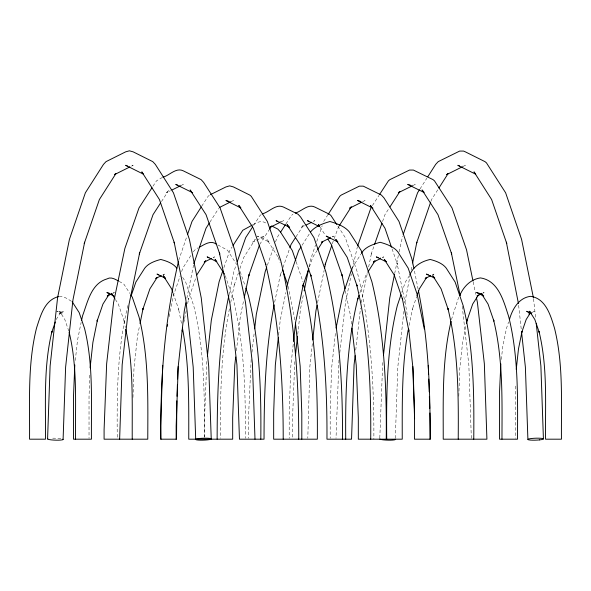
<?xml version="1.0" encoding="UTF-8"?>
<svg xmlns="http://www.w3.org/2000/svg" width="591" height="591" viewBox="0 0 591 591"><rect width="100%" height="100%" fill="white"/><g stroke="black" fill="none" stroke-linecap="round" stroke-linejoin="round"><path stroke-width="0.44" stroke-dasharray="2.96 2.22" d="M89.788 375.174L89.027 397.174L89.027 438.271M132.968 397.44L133.98 368.245L137.504 336.057L139.668 325.36M379.799 438.005L382.702 362.401M395.327 438.271L397.802 367.077L403.956 310.785M458.793 396.251L459.754 368.762L462.635 342.411L466.159 324.998M515.662 386.071L515.47 438.271M75.301 360.421L77.487 340.379L81.144 322.324M206.813 361.433L204.745 413.072L204.745 437.384M278.627 334.905L280.23 320.263L285.852 292.508M293.232 344.221L290.838 366.147L289.198 413.338L289.198 438.263M294.754 361.662L292.257 425.808L292.257 438.293M297.746 334.329L300.531 308.812L303.626 293.535M312.351 343.607L309.869 366.361L307.793 438.308M335.4 333.472L331.632 367.934L330.184 409.652L330.184 438.263M404.85 302.614L409.895 276.448M501.345 359.424L502.712 346.88L506.457 328.411L508.615 321.932M338.983 360.059L336.006 438.323M339.81 352.731L345.513 302.363L351.409 273.847M355.73 350.182L360.503 308.088M236.43 350.699L240.345 316.429L243.847 299.571M251.153 359.498L248.501 417.409L248.501 438.278M251.98 352.273L254.145 333.317M127.863 305.554C117.173 348.934 116.885 393.857 117.24 438.271M169.203 316.599L173.488 295.448L180.144 275.916M186.852 298.248L193.589 264.96M183.897 322.139L184.436 319.495M184.614 318.608L186.224 310.667M187.65 303.611L188.721 298.315L188.33 299.652L195.665 278.317M229.441 308.842C220.901 351.372 220.303 395.017 220.288 438.263M230.712 302.57L234.346 284.633L233.947 285.97L238.424 272.976M309.086 266.585L310.755 258.954L315.557 244.992M317.574 302.74L324.134 270.36M394.677 273.567L398.327 255.556M399.058 251.951L402.604 236.282M411.173 270.139L412.274 264.724M409.135 325.36L412.562 308.421L412.171 309.758L416.662 296.689M451.435 319.62L458.675 297.266M352.332 269.393L357.378 246.713M361.286 302.644L367.55 272.311M368.658 266.955L371.606 252.682L371.207 254.027L373.896 246.329M228.998 294.865L233.785 271.83L236.304 264.428M274.66 302.237L280.37 274.734L279.971 276.078L281.471 271.808M178.718 260.291L186.919 236.267M181.636 271.579L182.826 268.115L191.255 254.884M223.908 267.642L229.773 250.591L232.167 246.839M239.909 268.639L243.787 257.373L255.238 239.399L252.697 242.17L264.79 236.134L261.045 237.19L257.299 236.134L269.393 242.17L266.844 239.399L277.822 256.627M316.761 241.505L322.161 225.792M309.418 266.91L312.698 257.373L316.998 250.636M332.327 243.765L333.812 239.444M334.114 238.579L338.65 226.693M359.867 292.826L366.028 274.904L367.513 272.569M430.972 201.265L431.563 199.536L438.419 188.788M401.828 292.286L405.345 282.062L409.29 275.871M382.554 221.522L384.94 214.681L388.922 208.497M267.361 265.293L274.025 246.277M275.539 241.955L277.053 237.626L279.528 233.807M282.971 267.531L289.56 248.715M56.167 319.509L61.457 311.206L58.849 314.043L64.33 311.309L60.489 312.388L56.655 311.309L62.136 314.043L59.528 311.206L64.818 319.509L68.792 331.063M201.723 206.207L208.135 196.271L209.606 195.067M209.916 222.135L218.633 208.446M302.031 245.339L309.684 233.334M323.661 221.426L327.547 215.338M352.014 268.115L360.938 254.108M420.009 188.965L426.857 178.216M152.958 186.254L156.534 180.824L162.045 177.625M161.491 201.553L168.96 189.97L166.411 192.74L170.43 190.753M372.426 205.557L378.905 195.518M253.598 225.407L260.121 215.434L261.584 214.23M259.693 244.445L269.082 229.929M285.955 223.878L291.481 215.434L292.951 214.23M296.002 236.799L303.907 224.58L301.358 227.35L304.55 225.777M193.242 251.773L195.791 249.003L198.221 247.784M131.527 166.123L133.152 165.31L129.407 166.352M230.992 201.708L233.43 200.497L229.677 201.546M112.792 293.328L114.381 292.538L113.169 293.055M253.229 224.595C257.137 221.95 262.278 220.184 266.415 223.376M162.917 274.889L164.512 274.091L162.71 274.874M213.048 257.706L214.651 256.9L211.556 257.868M362.638 201.708L365.068 200.497L363.258 201.28M462.901 166.522L465.339 165.31L462.243 166.263M332.09 236.939L333.701 236.134L329.955 237.19M382.237 257.706L383.84 256.9L380.094 257.957M432.383 274.889L433.979 274.091L432.169 274.874M482.529 293.328L484.118 292.538L482.308 293.321M531.996 312.484L534.345 311.309L532.491 312.114M180.876 185.604L183.291 184.407L179.546 185.463M412.791 185.604L415.207 184.407L411.454 185.463M281.168 221.854L283.562 220.672L279.816 221.721M313.333 221.462L314.929 220.672L311.826 221.632M59.166 296.527C63.983 295.98 68.416 299.386 72.257 301.853M217.902 244.955L227.491 250.207L236.503 264.221M119.219 281.375L123.911 284.19L129.88 293.431M337.897 226.168L345.307 237.626L357.215 271.83C370.705 326.52 374.155 383.027 373.867 439.187M319.938 226.87L325.375 235.277M182.693 277.423L185.655 282.062L193.671 305.554C204.279 348.638 204.656 393.244 204.294 437.355M115.378 299.452L118.311 304.055L124.184 321.112L123.785 319.775L125.373 327.613M392.092 248.951L397.44 264.502L397.049 263.165L406.704 310.836L407.398 317.212M296.128 261.673L302.976 281.767M278.302 257.373L280.09 262.574M240.175 271.579L245.243 286.31M225.267 275.753L233.482 299.652L233.09 298.315C244.282 344.073 245.693 391.382 245.28 438.271M173.141 293.202L178.829 309.758L178.438 308.421L181.688 324.466M473.162 281.87L475.74 294.34M345.307 290.698L350.655 316.429L351.689 325.449M414.461 271.077L418.103 289.043M288.105 286.428L295.19 321.393M462.206 306.256L468.84 364.824L471.367 439.187M533.533 298.787L535.719 318.778M518.632 305.333L521.314 329.852M60.821 438.685A7.661 0.968 2 0 0 59.218 438.47A7.809 0.983 2 0 0 51.454 438.212"/><path stroke-width="0.89" d="M47.583 438.921L50.109 366.036L57.563 297.879L69.42 239.348L85.37 192.806L103.477 164.387L106.025 161.639L125.661 151.85L129.407 150.808L133.152 151.85L152.781 161.639L155.33 164.387L173.444 192.806L189.393 239.348L201.243 297.879L208.697 366.036L211.231 438.921M63.097 439.445L65.616 367.077L72.959 299.888L84.646 242.192L84.247 243.514L99.377 199.536L116.013 173.429M162.717 365.312L160.612 425.808L160.612 439.187L176.532 439.187L176.849 400.816M177.005 396.273L177.418 384.445M177.603 378.986L177.95 368.983L184.296 310.836L185.936 302.74M178.231 366.361L176.155 426.074L176.155 439.187M74.798 364.979L73.483 396.908L73.483 439.187L91.435 439.187C91.125 402.235 93.496 364.625 84.543 328.411L79.157 312.565L72.257 301.853M90.113 367.853L92.89 342.411L97.478 319.775L97.079 321.112L102.952 304.055L108.81 294.857M207.411 355.945L211.312 320.263L219.113 281.767L222.733 271.055M278.324 337.646L275.325 365.098L273.663 413.072L273.663 439.187L317.337 439.187C317.714 387.031 315.66 334.447 303.338 283.554M293.535 341.48L295.633 322.294L303.257 284.633L302.865 285.97L308.827 268.639M295.448 355.287L297.546 336.146M312.75 339.965L315.934 310.836L317.027 305.444M383.493 355.132L389.757 297.879L394.5 274.46M500.85 363.908L499.565 391.331L499.565 439.187L517.517 439.187C517.62 398.327 518.662 356.875 508.755 316.909L508.363 315.572C503.576 300.996 498.42 280.533 480.372 277.91C470.525 279.344 463.359 286.798 459.65 295.729M516.238 369.464L518.477 348.956L522.045 331.344L521.639 332.711L526.182 319.509L530.511 312.713M355.11 355.679L354.075 364.824L351.542 439.187L326.963 439.187C327.244 384.002 323.883 328.47 310.63 274.734L311.029 276.078L299.94 244.445L287.093 224.58L289.154 226.951M235.706 357.016L234.775 365.127L232.677 417.711L232.677 439.187L188.758 439.187C188.743 402.094 189.415 364.61 182.412 328.035M254.662 328.803L256.309 314.353L265.145 271.83L266.755 267.029M81.514 320.521L82.637 315.572C87.586 302.26 91.11 283.547 106.882 278.959C110.724 276.507 114.979 279.115 118.407 280.976M140.03 323.58L143.096 308.421L142.704 309.758L149.892 288.851L157.287 277.253M178.541 261.192C164.719 319.428 160.035 379.429 160.996 439.187M167.246 326.291L167.6 324.533M182.109 330.967L182.471 329.202M286.576 288.925L288.423 280.43L298.684 250.591L301.078 246.839M304.173 290.838L308.539 269.282M324.503 268.558L325.589 263.165L325.198 264.502L331.736 245.494M336.072 328.057L342.677 295.448L351.719 268.979M412.636 262.921L416.84 242.192L416.441 243.514L430.676 202.122M408.226 329.815C401.666 365.851 402.22 402.685 402.242 439.187L358.323 439.187L358.323 417.711L356.225 365.127L352 328.153M451.066 321.423C441.891 359.956 443.287 399.871 443.228 439.187L486.91 439.187L484.347 363.724L477.395 302.363L476.479 297.908M466.513 323.262L467.215 319.775L466.816 321.112L472.689 304.055L478.547 294.857M228.813 295.751C218.729 342.795 217.274 391.22 217.133 439.187M244.216 297.798L249.01 274.734L248.612 276.078L259.397 245.295M274.106 304.897C265.551 349.059 264.103 394.293 264.037 439.187L239.458 439.187L236.925 364.824L230.084 304.431L219.394 252.682L219.793 254.027L206.06 214.681L190.125 189.97L191.211 191.536M55.318 321.984L51.624 332.711L52.03 331.344C43.335 366.605 45.825 403.225 45.455 439.187L29.55 439.187C29.86 402.235 27.489 364.625 36.443 328.411L36.841 327.045C40.69 315.313 44.731 300.006 58.509 296.616M131.483 294.843L135.878 282.062L144.758 268.137C148.415 263.305 155.049 260.934 160.767 259.471C166.485 260.934 173.126 263.305 176.783 268.137M187.524 234.524L192.023 221.426L201.243 206.968M193.855 263.638L206.037 228.215L209.428 222.896M358.981 295.389L357.518 299.652L357.91 298.315C346.636 344.368 345.299 391.996 345.72 439.187M403.202 234.546L417.556 192.806L419.521 189.733M400.949 294.843L397.329 305.554C386.558 349.229 386.351 394.47 386.706 439.187M416.965 295.818L419.359 288.851L426.746 277.253M509.494 319.376C512.404 309.071 518.817 297.753 530.511 296.342C545.449 298.248 550.42 314.818 554.159 327.045L554.557 328.411C563.511 364.625 561.14 402.235 561.45 439.187L545.545 439.187C545.175 403.225 547.665 366.605 538.97 331.344L539.376 332.711L534.833 319.509L529.543 311.206L531.649 313.629M357.681 245.856L370.934 207.869M374.495 244.622L381.956 223.235M237.213 261.835L245.693 237.626L252.616 226.937M289.856 247.865L291.06 244.445L295.507 237.567M196.84 274.904L205.764 260.897M233.12 245.339L242.805 230.261L252.416 225.001M328.027 214.577L339.781 196.271L341.243 195.067L359.38 186.143L363.258 186.143L381.394 195.067L383.943 197.837L398.977 221.426L411.883 258.954L413.914 268.38M317.47 249.89L322.723 241.645M339.131 225.932L351.246 206.931M361.441 253.332C365.068 246.794 373.349 244.268 380.094 242.28C386.344 243.987 393.65 246.565 397.758 251.773L408.174 268.115L417.113 294.111L424.294 328.936M427.84 176.679L435.67 164.387L438.219 161.639L459.658 151.074L463.536 151.074L465.339 151.85L484.975 161.639L486.437 162.835L505.63 192.806L521.58 239.348L533.437 297.879M368.016 271.794L374.953 260.897M438.906 188.019L448.2 173.429M409.785 275.103C413.087 266.364 421.501 261.303 430.233 259.471C435.951 260.934 442.585 263.305 446.242 268.137L455.122 282.062L463.137 305.554C473.901 349.229 474.108 394.47 473.76 439.187M151.968 187.798L139.018 207.869L124.864 248.442L113.605 302.363L106.653 363.724L104.09 429.664L104.09 439.187L147.772 439.187C147.883 398.327 148.925 356.875 139.018 316.909L132.325 297.266L130.855 294.961M160.493 203.097L153.025 214.681L139.291 254.027L139.69 252.682L129.001 304.431L122.16 364.824L119.633 439.187M379.4 194.749L388.442 180.824L389.912 179.62L409.519 170.06L413.397 170.06L433.004 179.62L434.466 180.824L451.982 207.869L466.535 249.794L472.977 280.976M389.92 206.953L399.878 191.514M269.577 229.16L271.557 226.102M280.518 232.285L285.46 224.639M310.637 231.835C315.21 226.264 323.174 223.472 329.955 221.514C336.737 223.472 344.701 226.264 349.274 231.835L361.227 250.591L371.887 281.767C384.423 333.235 386.677 386.411 386.255 439.187M108.707 294.894L107.237 296.098L111.204 294.119M156.704 277.674L155.721 278.479L161.321 275.687M205.675 260.912L204.205 262.116L211.438 258.503M271.461 226.146L269.998 227.35L279.573 222.637M351.135 206.976L349.665 208.18L361.825 202.115M322.583 241.372L321.607 242.17L330.48 237.745M399.302 191.935L398.327 192.74L411.986 185.995M374.864 260.912L373.394 262.116L380.626 258.503M426.163 277.674L425.188 278.479L430.78 275.687M477.956 295.293L476.974 296.098L480.941 294.119M530.371 312.809L528.864 314.043L531.213 312.875M115.91 173.444L114.44 174.641L129.894 166.928M448.096 173.444L446.633 174.641L462.088 166.928M210.418 194.661L225.932 186.926L229.677 185.869L233.43 186.926L249.757 195.067L251.219 196.271L267.339 221.426L280.644 260.291C294.798 318.815 298.758 379.141 298.743 439.187M219.645 207.367L230.187 202.115M199.847 246.979C204.745 244.342 210.913 239.976 216.276 244.142M162.85 177.226C169.44 175.564 176.029 167.179 183.291 170.843L201.088 179.62L203.636 182.397L220.066 207.869L234.62 249.794L245.487 302.363L252.431 363.724L254.994 439.187M172.04 189.962L180.078 185.995M262.389 213.831C269.245 212.184 276.041 203.385 283.562 207.101L298.049 214.23L300.597 217L313.947 237.626L325.855 271.83C339.345 326.52 342.787 383.027 342.499 439.187M295.367 213.041C301.632 211.379 308 203.511 314.929 207.101L329.416 214.23L330.879 215.434L336.907 224.639M306.145 224.994L311.738 222.246M410.811 185.375L407.709 184.407L423.784 192.341M360.673 201.457L357.57 200.497L372.973 208.18M229.035 201.457L225.932 200.497L240.522 207.773M480.372 293.587L476.619 292.538L483.763 296.098L481.214 293.328L488.048 304.055L493.921 321.112L493.522 319.775C503.192 358.811 502.04 399.294 501.973 439.187M109.985 293.498L106.882 292.538L114.026 296.098M459.658 166.086L457.848 165.31L475.748 174.234M127.464 166.086L125.661 165.31L143.554 174.234M528.524 312.114L526.67 311.309L531.368 313.651M308.642 221.197L307.438 220.672L319.406 226.567M428.29 274.874L426.488 274.091L434.481 278.08M378.151 257.683L376.349 256.9L385.989 261.71M328.02 236.917L326.21 236.134L337.498 241.771M277.275 221.197L276.071 220.672L289.642 227.35M177.603 185.19L175.793 184.407L192.673 192.74M208.963 257.683L207.16 256.9L216.801 261.71M158.831 274.874L157.021 274.091L165.015 278.08M272.119 226.22L277.814 229.057L280.363 231.835L292.316 250.591L295.832 260.823M424.102 192.341L422.04 189.97L437.975 214.681L451.709 254.027L451.31 252.682L460.16 295.507M434.791 278.073L432.73 275.709L441.108 288.851L448.296 309.758L447.904 308.421C458.439 351.165 458.542 395.431 458.224 439.187M386.3 261.71L384.246 259.346L394.16 274.904L402.67 299.652L402.279 298.315L408.891 330.967M337.816 241.771L335.762 239.399L347.213 257.373L357.053 285.97L356.654 284.633C368.961 335.163 371.126 387.378 370.712 439.187M240.847 207.773L238.786 205.409L253.325 228.215L265.802 264.502L265.411 263.165C279.336 320.743 283.215 380.102 283.207 439.187M165.325 278.073L163.264 275.709L171.641 288.851L172.838 292.331M475.09 173.444L474.012 171.892L491.623 199.536L506.753 243.514L506.354 242.192L518.44 303.523M142.904 173.444L141.818 171.892L159.437 199.536L174.559 243.514L174.16 242.192L185.847 299.888L193.198 367.077L195.702 439.187M319.539 226.146L318.453 224.58L319.443 226.102M371.51 206.976L370.424 205.409L384.963 228.215L391.501 247.223M216.136 260.912L215.058 259.346L224.477 274.121M112.556 294.894L111.477 293.328L114.89 298.691M327.85 239.096L331.307 244.445L342.388 276.078L341.99 274.734L344.945 288.925M282.476 269.511L287.544 284.241M245.841 288.046L248.323 295.448C259.818 342.44 261.259 391.028 260.816 439.187M418.465 290.838C428.305 339.574 430.455 389.565 430.004 439.187M125.72 329.35C133.699 365.364 132.015 402.56 132.236 439.187M69.132 332.223C77.672 367.21 75.131 403.527 75.53 439.187M536.214 323.321L540.891 366.036L543.417 438.921M521.713 333.487L525.384 367.077L527.903 439.445M408.691 329.039L413.05 368.983L414.468 409.918L414.468 439.187L430.388 439.187L429.938 412.976M295.47 323.203L300.162 366.147L301.802 413.338L301.802 439.187M428.283 365.312L428.601 374.472M428.763 379.06L429.206 391.892M429.369 396.472L429.783 408.388M412.769 366.361L414.594 418.724M199.603 438.47A7.668 0.968 -2 0 0 196.744 439.896A7.809 0.983 -2 0 0 207.345 439.896A7.668 0.968 -2 0 0 210.197 438.47A7.809 0.983 -2 0 0 199.595 438.47M62.831 439.187A7.661 0.968 2 0 1 62.07 439.896A7.809 0.983 2 0 1 51.469 439.896A7.661 0.968 2 0 1 47.841 438.685M379.762 438.921A7.668 0.968 2 0 0 383.655 439.896A7.809 0.983 2 0 0 394.249 439.896A7.668 0.968 2 0 0 395.024 439.187M539.539 439.896A7.661 0.968 -2 0 0 542.39 438.47A7.809 0.983 -2 0 0 531.789 438.47A7.661 0.968 -2 0 0 528.93 439.896A7.809 0.983 -2 0 0 539.531 439.896"/></g></svg>
